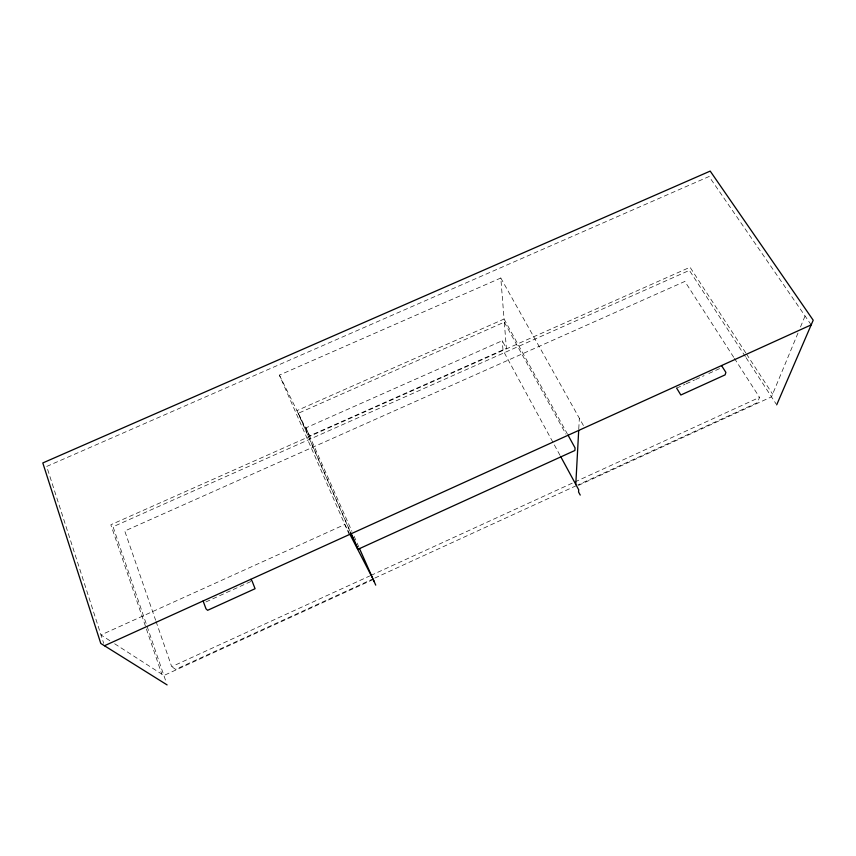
<?xml version="1.0" encoding="UTF-8"?>
<svg xmlns="http://www.w3.org/2000/svg" width="856" height="856" viewBox="0 0 856 856"><rect width="100%" height="100%" fill="white"/><g stroke="black" fill="none" stroke-linecap="round" stroke-linejoin="round"><path stroke-width="0.64" stroke-dasharray="4.28 3.21" d="M578.774 428.835L579.341 418.252M734.395 358.354L759.529 397.377L757.474 402.609L577.704 485.031M797.974 333.091L771.502 396.852L578.078 485.545M800.499 326.981L805.068 315.992M156.049 621.467L171.703 666.696L369.664 575.992M370.883 575.435L573.702 482.506M574.922 481.949L759.529 397.377M373.644 578.603L175.651 669.381L171.703 666.696M374.853 578.046L576.484 485.587M373.248 579.48L163.881 675.491L114.265 643.519M205.954 601.928L252.06 580.978M676.647 388.121L684.993 384.333M686.191 383.788L694.537 380M695.735 379.454L704.081 375.666M708.854 373.494L720.784 368.08M298.295 413.288L309.498 435.907L506.378 348.381L504.302 322.166L298.295 413.288L350.553 532.282M279.388 375.11L296.957 410.591L504.056 319.042L500.803 278.007L279.388 375.11L349.269 534.604M309.498 435.907L305.956 427.85L502.215 340.752L506.378 348.381M109.846 640.673L100.997 634.97L344.84 524.493L349.12 532.764M811.188 324.873L709.068 176.518L46.673 466.456L103.694 643.348M745.811 352.972L690.043 267.243L110.841 524.76L145.969 627.705M746.539 354.084L772.615 394.167M745.341 356.556L689.39 270.378L113.046 526.761L166.299 682.553M746.068 357.68L776.039 403.839M733.678 357.241L684.864 281.431L124.751 531.02L155.621 620.215M500.803 278.007L583.471 425.625M504.056 319.042L567.303 433.81M504.302 322.166L565.934 434.142M559.974 455.264L503.039 350.393L502.215 340.752M305.956 427.85L351.923 531.319M354.074 536.198L358.899 547.177M296.957 410.591L349.976 531.33M146.397 628.967L161.816 674.154"/><path stroke-width="1.28" d="M575.788 484.4L578.71 430.161M776.692 404.835L813.2 320.208L710.202 171.093L42.8 462.946L100.783 643.445L167.102 684.907M104.475 645.745L811.188 324.873M350.511 532.55L358.011 549.285L574.922 450.47L575.039 447.87L567.945 434.987M250.658 579.373L252.06 580.978L255.077 588.714L207.623 610.307L205.996 608.819L203.107 600.966M721.544 365.576L725.888 372.392L725.107 374.875L680.841 395.012L676.647 388.121M560.605 456.43L578.699 489.771L578.56 492.007L580.24 495.089M375.731 585.13L359.434 548.396M349.73 533.941L372.317 577.672M373.248 579.48L374.243 581.738M351.088 533.491L358.011 549.285"/></g></svg>
